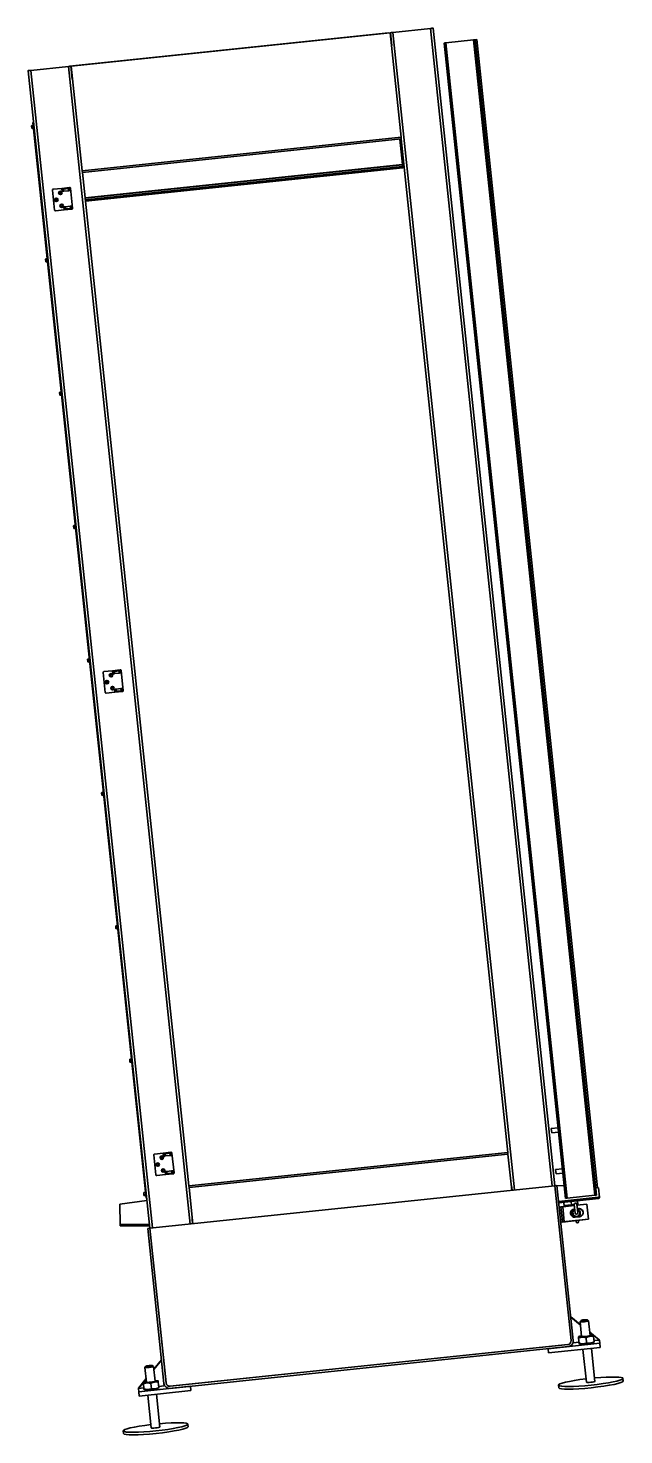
# Model space of a CAD drawing. Header units: millimetres. Extents: x 6115 to 12360, y 7255 to 12668.
# Drawn here: x 10983 to 12360, y 7375 to 10626 of the extents above; entities that cross this region are included whole.
import ezdxf

# ---------------------------------------------------------------- set-up
doc = ezdxf.new("R2010")
doc.units = ezdxf.units.MM
doc.layers.add('外形線', color=7, linetype='Continuous', lineweight=50)

msp = doc.modelspace()

# ---------------------------------------------------------------- linework, layer by layer
at = {"color": 179, "linetype": 'Continuous', "lineweight": 35, "true_color": 0x262659}
for p, q in [((11088.3, 9475.4), (11088.8, 9476)), ((11089, 9469.4), (11088.3, 9475.4)), ((11092.3, 9476.3), (11088.8, 9476)), ((11088.8, 9476), (11089.5, 9469)), ((11089, 9469.4), (11089.5, 9469)), ((11093, 9469.4), (11089.5, 9469)), ((11120.7, 9167.1), (11121.2, 9167.7)), ((11121.4, 9161.1), (11120.7, 9167.1)), ((11121.2, 9167.7), (11121.9, 9160.7)), ((11121.4, 9161.1), (11121.9, 9160.7))]:
    msp.add_line(p, q, dxfattribs=at).dxf.unprotected_set("ltscale", 0)
at = {"layer": '外形線', "linetype": 'Continuous', "lineweight": 35}
for p, q in [((11816, 10614.9), (11079.1, 10537.5)), ((11082.8, 10537.8), (11819.7, 10615.2)), ((11816.1, 10614.8), (11816, 10614.9)), ((11845.1, 10373.6), (11819.7, 10615.2)), ((11820.6, 10614.8), (11819.8, 10614.7)), ((11820.5, 10615.3), (11825.7, 10615.8)), ((11820.5, 10615.3), (11823.6, 10585.5)), ((11913.2, 10625.2), (11825.7, 10616)), ((11913.2, 10625), (11825.7, 10615.8)), ((11825.7, 10615.8), (12106.9, 7940.6)), ((11913.2, 10625), (11919.2, 10625.7)), ((11913.2, 10625.2), (11913.2, 10625)), ((12194.4, 7949.8), (11913.2, 10625)), ((11916.2, 10625.5), (11919.1, 10625.8)), ((11916.2, 10625.4), (11916.2, 10625.5)), ((11919.2, 10625.7), (11919.1, 10625.8)), ((11919.2, 10625.7), (12200.3, 7950.4)), ((12016.2, 10598.9), (12012.2, 10598.5)), ((12020.2, 10599.3), (12016.2, 10598.9)), ((12016.2, 10598.9), (12296.8, 7928.6)), ((12020.2, 10599.3), (12299, 7945.9)), ((11822.8, 10585.4), (11823.6, 10585.5)), ((11944.6, 10591.4), (11946.6, 10591.6)), ((11944.6, 10591.4), (12225.2, 7921.1)), ((11948.6, 10591.8), (11946.6, 10591.6)), ((11946.6, 10591.6), (12227.2, 7921.3)), ((11948.6, 10591.8), (12012.2, 10598.5)), ((11948.6, 10591.8), (12229.2, 7921.5)), ((12292.9, 7928.2), (12012.2, 10598.5)), ((10989.3, 10528), (11076.8, 10537.2)), ((10989.3, 10527.9), (11076.8, 10537.1)), ((11082, 10537.7), (11076.8, 10537.1)), ((11076.8, 10537.1), (11358, 7861.9)), ((11079.1, 10537.5), (11079.1, 10537.4)), ((11082, 10537.7), (11085.1, 10507.8)), ((11082.8, 10537.6), (11082, 10537.5)), ((11082, 10537.2), (11082.8, 10537.3)), ((11082.8, 10537.8), (11108.2, 10296.1)), ((10989.3, 10527.9), (10983.3, 10527.3)), ((10986.3, 10527.7), (10983.3, 10527.4)), ((10983.3, 10527.3), (10983.3, 10527.4)), ((10983.3, 10527.3), (11264.5, 7852)), ((10986.3, 10527.6), (10986.3, 10527.7)), ((10989.3, 10528), (10989.3, 10527.9)), ((11270.5, 7852.7), (10989.3, 10527.9)), ((11085.9, 10507.9), (11085.1, 10507.8)), ((10994.4, 10407.7), (10995.9, 10407.9)), ((10994.4, 10407.7), (11255.7, 7921.4)), ((10991.1, 10400.3), (10991.6, 10400.9)), ((10991.8, 10394.4), (10991.1, 10400.3)), ((10995.1, 10401.2), (10991.6, 10400.9)), ((10991.6, 10400.9), (10992.3, 10393.9)), ((10991.8, 10394.4), (10992.3, 10393.9)), ((10995.8, 10394.3), (10992.3, 10393.9)), ((11108.2, 10296.1), (11845.1, 10373.6)), ((11845.1, 10373.6), (11845.5, 10369.6)), ((11108.6, 10292.1), (11845.5, 10369.6)), ((11848, 10311), (11841.9, 10369.2)), ((12091.7, 8027.5), (11845.5, 10369.6)), ((11848, 10311), (11114.7, 10233.9)), ((11848.1, 10309.9), (11114.8, 10232.8)), ((11848.1, 10309.9), (11848, 10311)), ((11848.5, 10306.2), (11848.1, 10309.9)), ((11108.6, 10292.1), (11108.2, 10296.1)), ((11354.7, 7950), (11108.6, 10292.1)), ((11848.5, 10306.2), (11115.2, 10229.1)), ((11848.8, 10303.2), (11115.5, 10226.1)), ((11848.8, 10303.2), (11848.5, 10306.2)), ((11044.3, 10205.4), (11039.5, 10251.2)), ((11041.3, 10253.4), (11061.2, 10255.5)), ((11061.2, 10255.5), (11079.1, 10257.3)), ((11061.2, 10255.5), (11061.9, 10248.5)), ((11061.9, 10248.5), (11063.9, 10248.7)), ((11063.4, 10253.7), (11065.3, 10253.9)), ((11063.4, 10253.7), (11063.9, 10248.7)), ((11065.9, 10248.9), (11063.9, 10248.7)), ((11076.3, 10255), (11065.3, 10253.9)), ((11065.9, 10248.9), (11065.3, 10253.9)), ((11065.9, 10248.9), (11076.8, 10250.1)), ((11076.3, 10255), (11078.3, 10255.2)), ((11076.3, 10255), (11076.8, 10250.1)), ((11078.8, 10250.3), (11076.8, 10250.1)), ((11078.8, 10250.3), (11078.3, 10255.2)), ((11078.8, 10250.3), (11080.8, 10250.5)), ((11080.8, 10250.5), (11080.1, 10257.2)), ((11081.3, 10255.6), (11086.1, 10209.8)), ((11067.6, 10212.9), (11065.7, 10212.7)), ((11065.7, 10212.7), (11066.4, 10205.7)), ((11067.6, 10212.9), (11069.6, 10213.1)), ((11067.6, 10212.9), (11068.2, 10207.9)), ((11080.6, 10214.3), (11069.6, 10213.1)), ((11070.2, 10208.1), (11069.6, 10213.1)), ((11070.2, 10208.1), (11081.1, 10209.3)), ((11080.6, 10214.3), (11082.6, 10214.5)), ((11080.6, 10214.3), (11081.1, 10209.3)), ((11083.1, 10209.5), (11081.1, 10209.3)), ((11084.5, 10214.7), (11082.6, 10214.5)), ((11083.1, 10209.5), (11082.6, 10214.5)), ((11085.3, 10208), (11084.5, 10214.7)), ((11066.4, 10205.7), (11046.5, 10203.6)), ((11084.3, 10207.6), (11066.4, 10205.7)), ((11070.2, 10208.1), (11068.2, 10207.9)), ((11023.5, 10092), (11024, 10092.6)), ((11024.2, 10086), (11023.5, 10092)), ((11027.5, 10092.9), (11024, 10092.6)), ((11024, 10092.6), (11024.7, 10085.6)), ((11024.2, 10086), (11024.7, 10085.6)), ((11028.2, 10086), (11024.7, 10085.6)), ((11055.9, 9783.7), (11056.4, 9784.3)), ((11056.6, 9777.7), (11055.9, 9783.7)), ((11059.9, 9784.6), (11056.4, 9784.3)), ((11056.4, 9784.3), (11057.1, 9777.3)), ((11056.6, 9777.7), (11057.1, 9777.3)), ((11060.6, 9777.7), (11057.1, 9777.3)), ((11218, 8242.2), (11218.4, 8242.8)), ((11218.6, 8236.2), (11218, 8242.2)), ((11221.9, 8243.1), (11218.4, 8242.8)), ((11218.4, 8242.8), (11219.1, 8235.8)), ((11218.6, 8236.2), (11219.1, 8235.8)), ((11222.6, 8236.2), (11219.1, 8235.8)), ((12208.1, 8084.2), (12192.2, 8082.5)), ((12193.2, 8072.6), (12192.2, 8082.5)), ((12209.1, 8074.2), (12193.2, 8072.6)), ((11278.6, 7975.7), (11273.8, 8021.5)), ((11275.6, 8023.6), (11295.5, 8025.7)), ((11295.5, 8025.7), (11313.4, 8027.6)), ((11295.5, 8025.7), (11296.2, 8018.8)), ((11296.2, 8018.8), (11298.2, 8019)), ((11297.7, 8024), (11299.7, 8024.2)), ((11297.7, 8024), (11298.2, 8019)), ((11300.2, 8019.2), (11298.2, 8019)), ((11310.6, 8025.3), (11299.7, 8024.2)), ((11300.2, 8019.2), (11299.7, 8024.2)), ((11300.2, 8019.2), (11311.2, 8020.3)), ((11310.6, 8025.3), (11312.6, 8025.5)), ((11310.6, 8025.3), (11311.2, 8020.3)), ((11313.1, 8020.6), (11311.2, 8020.3)), ((11313.1, 8020.6), (11312.6, 8025.5)), ((11313.1, 8020.6), (11315.1, 8020.8)), ((11315.1, 8020.8), (11314.4, 8027.5)), ((11315.6, 8025.8), (11320.4, 7980.1)), ((12091.7, 8027.5), (11354.7, 7950)), ((12092.1, 8023.5), (11355.2, 7946)), ((12091.7, 8027.5), (12092.1, 8023.5)), ((12100.9, 7940), (12092.1, 8023.5)), ((11300.7, 7976), (11280.8, 7973.9)), ((11302, 7983.2), (11300, 7983)), ((11300, 7983), (11300.7, 7976)), ((11318.6, 7977.9), (11300.7, 7976)), ((11302, 7983.2), (11304, 7983.4)), ((11302, 7983.2), (11302.5, 7978.2)), ((11304.5, 7978.4), (11302.5, 7978.2)), ((11314.9, 7984.5), (11304, 7983.4)), ((11304.5, 7978.4), (11304, 7983.4)), ((11304.5, 7978.4), (11315.4, 7979.6)), ((11314.9, 7984.5), (11316.9, 7984.8)), ((11314.9, 7984.5), (11315.4, 7979.6)), ((11317.4, 7979.8), (11315.4, 7979.6)), ((11318.9, 7985), (11316.9, 7984.8)), ((11317.4, 7979.8), (11316.9, 7984.8)), ((11319.6, 7978.3), (11318.9, 7985)), ((12218, 7989.7), (12202.1, 7988)), ((12203.2, 7978.1), (12202.1, 7988)), ((12219.1, 7979.8), (12203.2, 7978.1)), ((11250.4, 7933.9), (11250.8, 7934.5)), ((11251, 7927.9), (11250.4, 7933.9)), ((11254.3, 7934.8), (11250.8, 7934.5)), ((11250.8, 7934.5), (11251.5, 7927.5)), ((12200.3, 7950.4), (11264.5, 7852)), ((11355.2, 7946), (11354.7, 7950)), ((11355.2, 7946), (11363.9, 7862.5)), ((12100.5, 7951), (12099.7, 7950.9)), ((12100.6, 7950.1), (12099.8, 7950)), ((12100.9, 7948), (12100.1, 7947.9)), ((12100.5, 7951), (12101.7, 7940)), ((12200.3, 7950.4), (12205.3, 7950.9)), ((12200.3, 7950.4), (12237.9, 7592.9)), ((12238, 7592.5), (12200.3, 7950.4)), ((12205.3, 7950.9), (12242.9, 7593)), ((12222.2, 7949.9), (12205.3, 7950.8)), ((12301.4, 7945.8), (12295, 7946.2)), ((12303.7, 7923.9), (12301.4, 7945.8)), ((11257.7, 7916.3), (11195.5, 7907.5)), ((11195.5, 7907.5), (11195.7, 7860.5)), ((11251, 7927.9), (11251.5, 7927.5)), ((11255, 7927.9), (11251.5, 7927.5)), ((11255.7, 7921.4), (11257.2, 7921.5)), ((12209.2, 7914), (12300.7, 7923.6)), ((12301, 7920.6), (12209.5, 7911)), ((12209.5, 7911), (12301, 7920.6)), ((12214.5, 7901.4), (12210.6, 7901)), ((12218.5, 7901.8), (12214.5, 7901.4)), ((12218.2, 7866.6), (12214.5, 7901.4)), ((12218.2, 7866.6), (12214.5, 7901.4)), ((12245.4, 7904.6), (12218.5, 7901.8)), ((12222.2, 7867), (12218.5, 7901.8)), ((12221, 7912.2), (12222, 7902.2)), ((12221.7, 7904.8), (12238.6, 7906.5)), ((12225.2, 7921.1), (12227.2, 7921.3)), ((12229.2, 7921.5), (12227.2, 7921.3)), ((12229.2, 7921.5), (12292.9, 7928.2)), ((12238.7, 7906.4), (12237.9, 7914)), ((12238.7, 7906.4), (12245.1, 7907.1)), ((12238.7, 7906.4), (12238.9, 7903.9)), ((12245.1, 7907.1), (12247.2, 7887.2)), ((12251.1, 7907.7), (12253.6, 7908)), ((12253.2, 7887.9), (12251.1, 7907.7)), ((12274.2, 7907.6), (12251.3, 7905.2)), ((12252.8, 7915.5), (12253.6, 7908)), ((12253.8, 7905.5), (12253.6, 7908)), ((12277.9, 7872.8), (12274.2, 7907.6)), ((12296.8, 7928.6), (12292.9, 7928.2)), ((12300.7, 7923.6), (12303.7, 7923.9)), ((12303.7, 7923.9), (12300.7, 7923.6)), ((12302.2, 7923.7), (12300.7, 7923.6)), ((12300.7, 7923.6), (12302.2, 7923.7)), ((12300.7, 7923.6), (12301, 7920.6)), ((12301, 7920.6), (12301, 7920.6)), ((12302.2, 7923.8), (12302.2, 7923.8)), ((12303.7, 7923.9), (12303.7, 7923.9)), ((12303.7, 7923.9), (12303.7, 7923.9)), ((12303.7, 7923.9), (12303.7, 7923.9)), ((12303.7, 7923.9), (12303.7, 7923.9)), ((12303.7, 7923.9), (12303.7, 7923.9)), ((11362, 7873.4), (11362.8, 7873.4)), ((11362, 7873.4), (11363.1, 7862.4)), ((11362.1, 7872.5), (11362.9, 7872.6)), ((11363.1, 7870.5), (11362.3, 7870.4)), ((12218.2, 7866.5), (12277.9, 7872.8)), ((12277.9, 7872.8), (12218.2, 7866.6)), ((12277.9, 7872.8), (12222.2, 7866.9)), ((12222.2, 7867), (12277.9, 7872.8)), ((12239.9, 7894.2), (12241.5, 7878.8)), ((12241.2, 7886.6), (12241.2, 7886.6)), ((12246.2, 7896.7), (12245.2, 7896.6)), ((12245.2, 7896.6), (12246.2, 7896.7)), ((12245.2, 7896.6), (12245.2, 7896.6)), ((12247.2, 7887.2), (12247.2, 7887.2)), ((12257.1, 7878.7), (12247.2, 7877.7)), ((12249, 7869.8), (12249.3, 7867.3)), ((12255.2, 7897.6), (12252.2, 7897.3)), ((12252.2, 7897.3), (12255.2, 7897.6)), ((12253.2, 7887.9), (12253.2, 7887.9)), ((12254.7, 7897.5), (12255.2, 7897.6)), ((12255.2, 7897.6), (12254.7, 7897.5)), ((12254.9, 7895.2), (12254.7, 7897.5)), ((12255.3, 7867.9), (12255, 7870.4)), ((12255.2, 7897.6), (12255.2, 7897.6)), ((12255.2, 7897.6), (12255.2, 7897.6)), ((12256.7, 7878.7), (12256.4, 7881)), ((12259.1, 7888.5), (12259.1, 7888.5)), ((12259.1, 7888.4), (12259.1, 7888.4)), ((12277.9, 7872.8), (12277.9, 7872.8)), ((12277.9, 7872.8), (12277.9, 7872.8)), ((12277.9, 7872.8), (12277.9, 7872.8)), ((11195.7, 7860.5), (11263.6, 7860.9)), ((11195.7, 7860.5), (11195.7, 7857.5)), ((11263.9, 7857.9), (11195.7, 7857.5)), ((11259.5, 7851.5), (11264.5, 7852)), ((11297.1, 7493.6), (11259.5, 7851.5)), ((11302.1, 7494.5), (11264.5, 7852)), ((11264.5, 7852), (11302.1, 7494.1)), ((12218.2, 7866.6), (12214.2, 7866.2)), ((12218.2, 7866.6), (12214.2, 7866.1)), ((12218.2, 7866.6), (12222.2, 7867)), ((12222.2, 7866.9), (12218.2, 7866.5)), ((12218.2, 7866.6), (12218.2, 7866.6)), ((12218.2, 7866.5), (12218.2, 7866.6)), ((12218.2, 7866.6), (12218.2, 7866.6)), ((12218.2, 7866.5), (12218.2, 7866.5)), ((12222.2, 7867), (12222.2, 7867)), ((12222.2, 7866.9), (12222.2, 7866.9)), ((12237.2, 7647.6), (12259.2, 7629.9)), ((12237.3, 7646.8), (12259.2, 7629.1)), ((12275.6, 7640.6), (12278.3, 7638.4)), ((12262.1, 7602), (12258.5, 7636.2)), ((12260.8, 7639), (12258.6, 7636.3)), ((12282, 7604.1), (12278.4, 7638.3)), ((12281.1, 7612.3), (12303.1, 7594.6)), ((12281.2, 7611.4), (12289, 7605.2)), ((11310.9, 7486.9), (12230.8, 7583.6)), ((12230.4, 7583.6), (11311.4, 7487)), ((12231.4, 7578.6), (11311.4, 7481.9)), ((12304, 7586.2), (12184.6, 7573.7)), ((12305, 7576.4), (12185.7, 7563.8)), ((12230.8, 7583.6), (12230.8, 7583.6)), ((12243.4, 7588.3), (12242.6, 7588.2)), ((12243.5, 7587.5), (12242.9, 7593)), ((12256.1, 7588.8), (12243.5, 7587.5)), ((12255.7, 7601.7), (12254.8, 7601.1)), ((12256.4, 7586.3), (12255.1, 7598.4)), ((12257.4, 7585.2), (12256.5, 7585.7)), ((12273.7, 7586.9), (12272.4, 7599.3)), ((12288.9, 7605.2), (12289.2, 7605.1)), ((12289.3, 7604.9), (12303.2, 7593.7)), ((12290.9, 7589.6), (12289.5, 7602.3)), ((12303.2, 7593.7), (12290.6, 7592.4)), ((12290.7, 7588.7), (12290.9, 7588.9)), ((12303.2, 7593.7), (12303.1, 7594.6)), ((12304, 7586.2), (12303.2, 7593.7)), ((12305, 7576.4), (12304, 7586.2)), ((11291.4, 7548.2), (11273.6, 7526.4)), ((11273.7, 7525.5), (11291.5, 7547.4)), ((12184.6, 7573.7), (12185.7, 7563.8)), ((12273.2, 7496.2), (12265.2, 7572.2)), ((12293.1, 7498.3), (12285.1, 7574.3)), ((11256.6, 7496.4), (11253, 7530.5)), ((11255.3, 7533.3), (11253.1, 7530.6)), ((11270.1, 7534.9), (11272.9, 7532.7)), ((11276.5, 7498.5), (11272.9, 7532.6)), ((11255.8, 7504.5), (11238, 7482.6)), ((11238, 7482.6), (11238.1, 7481.8)), ((11238.1, 7481.8), (11255.9, 7503.7)), ((11250.7, 7483.1), (11238.1, 7481.8)), ((11238.1, 7481.8), (11238.8, 7474.3)), ((11238.8, 7474.3), (11358.2, 7486.8)), ((11250.2, 7496), (11249.4, 7495.4)), ((11250.9, 7480.6), (11249.7, 7492.7)), ((11252, 7479.6), (11251, 7480)), ((11268.3, 7481.2), (11267, 7493.6)), ((11283.5, 7499.5), (11283.8, 7499.4)), ((11285.4, 7483.9), (11284.1, 7496.6)), ((11297.7, 7488.1), (11285.1, 7486.7)), ((11285.2, 7483), (11285.5, 7483.2)), ((11297.7, 7488.1), (11297.1, 7493.6)), ((11297.6, 7488.9), (11298.5, 7489)), ((11310.9, 7486.9), (11310.9, 7486.9)), ((11359.2, 7476.9), (11358.2, 7486.8)), ((12208.6, 7489.4), (12209.2, 7483.5)), ((12357.8, 7505.1), (12358.4, 7499.2)), ((11238.8, 7474.3), (11239.9, 7464.4)), ((11239.9, 7464.4), (11359.2, 7476.9)), ((11267.8, 7390.5), (11259.8, 7466.5)), ((11287.6, 7392.6), (11279.7, 7468.6)), ((11203.1, 7383.7), (11203.7, 7377.8)), ((11352.3, 7399.4), (11352.9, 7393.5))]:
    msp.add_line(p, q, dxfattribs=at).dxf.unprotected_set("ltscale", 0)
at = {"layer": '外形線', "color": 179, "linetype": 'Continuous', "lineweight": 35, "true_color": 0x262659}
for p, q in [((11124.7, 9168), (11121.2, 9167.7)), ((11125.4, 9161.1), (11121.9, 9160.7)), ((11161.5, 9090.6), (11156.7, 9136.3)), ((11158.4, 9138.5), (11178.3, 9140.6)), ((11178.3, 9140.6), (11196.2, 9142.5)), ((11180.5, 9138.8), (11182.5, 9139)), ((11180.5, 9138.8), (11181.1, 9133.8)), ((11193.5, 9140.2), (11182.5, 9139)), ((11193.5, 9140.2), (11195.4, 9140.4)), ((11196, 9135.4), (11195.4, 9140.4)), ((11198.4, 9140.7), (11203.2, 9095)), ((11179.1, 9133.6), (11181.1, 9133.8)), ((11183, 9134.1), (11181.1, 9133.8)), ((11183, 9134.1), (11194, 9135.2)), ((11196, 9135.4), (11194, 9135.2)), ((11196, 9135.4), (11198, 9135.6)), ((11183.6, 9090.9), (11163.7, 9088.8)), ((11184.8, 9098), (11182.8, 9097.8)), ((11201.5, 9092.8), (11183.6, 9090.9)), ((11184.8, 9098), (11186.8, 9098.3)), ((11184.8, 9098), (11185.3, 9093.1)), ((11187.3, 9093.3), (11185.3, 9093.1)), ((11197.7, 9099.4), (11186.8, 9098.3)), ((11187.3, 9093.3), (11198.3, 9094.4)), ((11197.7, 9099.4), (11199.7, 9099.6)), ((11200.3, 9094.6), (11198.3, 9094.4)), ((11201.7, 9099.8), (11199.7, 9099.6)), ((11200.3, 9094.6), (11199.7, 9099.6)), ((11153.2, 8858.8), (11153.6, 8859.4)), ((11153.8, 8852.8), (11153.2, 8858.8)), ((11157.1, 8859.7), (11153.6, 8859.4)), ((11153.6, 8859.4), (11154.3, 8852.4)), ((11153.8, 8852.8), (11154.3, 8852.4)), ((11157.8, 8852.8), (11154.3, 8852.4)), ((11185.6, 8550.5), (11186, 8551.1)), ((11189.5, 8551.4), (11186, 8551.1)), ((11186, 8551.1), (11186.7, 8544.1)), ((11186.2, 8544.5), (11185.6, 8550.5)), ((11186.2, 8544.5), (11186.7, 8544.1)), ((11190.2, 8544.5), (11186.7, 8544.1))]:
    msp.add_line(p, q, dxfattribs=at).dxf.unprotected_set("ltscale", 0)
at = {"layer": '外形線', "color": 179, "linetype": 'Continuous', "lineweight": 35, "true_color": 0x1a1a3e}
for p, q in [((11178.3, 9140.6), (11179.1, 9133.6)), ((11183, 9134.1), (11182.5, 9139)), ((11193.5, 9140.2), (11194, 9135.2)), ((11198, 9135.6), (11197.3, 9142.3)), ((11182.8, 9097.8), (11183.6, 9090.9)), ((11187.3, 9093.3), (11186.8, 9098.3)), ((11197.7, 9099.4), (11198.3, 9094.4)), ((11202.4, 9093.1), (11201.7, 9099.8))]:
    msp.add_line(p, q, dxfattribs=at).dxf.unprotected_set("ltscale", 0)
at = {"layer": '外形線', "linetype": 'Continuous', "lineweight": 35}
for points in [[(11919.1, 10625.8), (11919.1, 10625.8), (11919.1, 10625.8), (11919, 10625.8), (11918.9, 10625.8), (11918.8, 10625.8), (11918.7, 10625.7), (11918.5, 10625.7), (11918.3, 10625.7), (11918.1, 10625.7), (11917.9, 10625.7), (11917.7, 10625.6), (11917.4, 10625.6), (11917.1, 10625.6), (11916.8, 10625.6), (11916.5, 10625.5), (11916.2, 10625.5), (11915.8, 10625.4), (11915.5, 10625.4), (11915.1, 10625.4), (11914.7, 10625.3), (11914.3, 10625.3), (11914, 10625.2), (11913.6, 10625.2), (11913.2, 10625.2)], [(11915.6, 10625.3), (11915.6, 10625.3), (11915.7, 10625.3), (11915.7, 10625.3), (11915.8, 10625.3), (11915.8, 10625.4), (11915.8, 10625.4), (11915.9, 10625.4), (11915.9, 10625.4), (11915.9, 10625.4), (11916, 10625.4), (11916, 10625.4), (11916, 10625.4), (11916, 10625.4), (11916.1, 10625.4), (11916.1, 10625.4), (11916.1, 10625.4), (11916.1, 10625.5), (11916.1, 10625.5), (11916.1, 10625.5), (11916.1, 10625.5), (11916.2, 10625.5), (11916.2, 10625.5), (11916.2, 10625.5), (11916.2, 10625.5)], [(10983.3, 10527.4), (10983.3, 10527.4), (10983.4, 10527.4), (10983.4, 10527.4), (10983.5, 10527.4), (10983.6, 10527.5), (10983.8, 10527.5), (10983.9, 10527.5), (10984.1, 10527.5), (10984.3, 10527.5), (10984.5, 10527.6), (10984.8, 10527.6), (10985, 10527.6), (10985.3, 10527.6), (10985.6, 10527.7), (10985.9, 10527.7), (10986.3, 10527.8), (10986.6, 10527.8), (10987, 10527.8), (10987.3, 10527.9), (10987.7, 10527.9), (10988.1, 10527.9), (10988.5, 10528), (10988.9, 10528), (10989.3, 10528)], [(10986.9, 10527.7), (10986.8, 10527.7), (10986.8, 10527.7), (10986.7, 10527.7), (10986.7, 10527.7), (10986.7, 10527.7), (10986.6, 10527.7), (10986.6, 10527.7), (10986.6, 10527.7), (10986.5, 10527.7), (10986.5, 10527.7), (10986.5, 10527.7), (10986.4, 10527.7), (10986.4, 10527.7), (10986.4, 10527.7), (10986.4, 10527.7), (10986.4, 10527.7), (10986.3, 10527.7), (10986.3, 10527.7), (10986.3, 10527.7), (10986.3, 10527.7), (10986.3, 10527.7), (10986.3, 10527.7), (10986.3, 10527.7), (10986.3, 10527.7)], [(11061.2, 10255.5), (11061.3, 10255.4), (11061.4, 10255.3), (11061.5, 10255.2), (11061.7, 10255.1), (11061.8, 10255), (11061.9, 10254.9), (11062, 10254.8), (11062.1, 10254.7), (11062.3, 10254.6), (11062.4, 10254.5), (11062.5, 10254.4), (11062.6, 10254.3), (11062.7, 10254.2), (11062.8, 10254.1), (11062.9, 10254.1), (11063, 10254), (11063.1, 10253.9), (11063.1, 10253.9), (11063.2, 10253.8), (11063.3, 10253.8), (11063.3, 10253.7), (11063.3, 10253.7), (11063.3, 10253.7), (11063.4, 10253.7)], [(11078.3, 10255.2), (11078.3, 10255.3), (11078.3, 10255.3), (11078.3, 10255.3), (11078.3, 10255.3), (11078.4, 10255.4), (11078.4, 10255.4), (11078.5, 10255.5), (11078.5, 10255.6), (11078.6, 10255.7), (11078.7, 10255.8), (11078.8, 10255.8), (11078.8, 10255.9), (11078.9, 10256), (11079, 10256.1), (11079.1, 10256.2), (11079.2, 10256.3), (11079.3, 10256.5), (11079.3, 10256.6), (11079.4, 10256.7), (11079.5, 10256.8), (11079.6, 10256.9), (11079.7, 10257), (11079.8, 10257.1), (11079.9, 10257.2)], [(11079.1, 10257.3), (11079.1, 10257.3), (11079.1, 10257.3), (11079.2, 10257.3), (11079.2, 10257.3), (11079.2, 10257.3), (11079.3, 10257.3), (11079.3, 10257.3), (11079.3, 10257.3), (11079.4, 10257.3), (11079.4, 10257.3), (11079.4, 10257.3), (11079.5, 10257.3), (11079.5, 10257.3), (11079.5, 10257.3), (11079.6, 10257.3), (11079.6, 10257.3), (11079.7, 10257.3), (11079.7, 10257.3), (11079.7, 10257.3), (11079.8, 10257.3), (11079.8, 10257.3), (11079.8, 10257.3), (11079.9, 10257.3), (11079.9, 10257.2)], [(11079.9, 10257.2), (11079.9, 10257.2), (11079.9, 10257.2), (11079.9, 10257.2), (11079.9, 10257.2), (11079.9, 10257.2), (11079.9, 10257.2), (11080, 10257.2), (11080, 10257.2), (11080, 10257.2), (11080, 10257.2), (11080, 10257.2), (11080, 10257.2), (11080, 10257.2), (11080, 10257.2), (11080, 10257.2), (11080, 10257.2), (11080, 10257.2), (11080, 10257.2), (11080, 10257.2), (11080.1, 10257.2), (11080.1, 10257.2), (11080.1, 10257.2), (11080.1, 10257.2), (11080.1, 10257.2)], [(11083.1, 10209.5), (11083.1, 10209.5), (11083.1, 10209.5), (11083.1, 10209.5), (11083.2, 10209.4), (11083.2, 10209.4), (11083.3, 10209.3), (11083.3, 10209.3), (11083.4, 10209.2), (11083.5, 10209.2), (11083.6, 10209.1), (11083.7, 10209), (11083.8, 10208.9), (11083.9, 10208.9), (11084, 10208.8), (11084.1, 10208.7), (11084.2, 10208.6), (11084.3, 10208.5), (11084.4, 10208.4), (11084.5, 10208.3), (11084.6, 10208.2), (11084.7, 10208.2), (11084.9, 10208.1), (11085, 10208), (11085.1, 10207.9)], [(11066.4, 10205.7), (11066.5, 10205.9), (11066.6, 10206), (11066.7, 10206.1), (11066.8, 10206.2), (11066.9, 10206.4), (11067, 10206.5), (11067.1, 10206.6), (11067.2, 10206.7), (11067.3, 10206.8), (11067.4, 10206.9), (11067.5, 10207.1), (11067.5, 10207.2), (11067.6, 10207.3), (11067.7, 10207.4), (11067.8, 10207.5), (11067.9, 10207.5), (11067.9, 10207.6), (11068, 10207.7), (11068, 10207.8), (11068.1, 10207.8), (11068.1, 10207.9), (11068.1, 10207.9), (11068.2, 10207.9), (11068.2, 10207.9)], [(11085.1, 10207.9), (11085.1, 10207.9), (11085, 10207.8), (11085, 10207.8), (11085, 10207.8), (11084.9, 10207.8), (11084.9, 10207.8), (11084.9, 10207.8), (11084.8, 10207.7), (11084.8, 10207.7), (11084.8, 10207.7), (11084.7, 10207.7), (11084.7, 10207.7), (11084.7, 10207.7), (11084.6, 10207.7), (11084.6, 10207.7), (11084.6, 10207.7), (11084.5, 10207.7), (11084.5, 10207.6), (11084.5, 10207.6), (11084.4, 10207.6), (11084.4, 10207.6), (11084.4, 10207.6), (11084.3, 10207.6), (11084.3, 10207.6)], [(11085.3, 10208), (11085.2, 10208), (11085.2, 10208), (11085.2, 10208), (11085.2, 10208), (11085.2, 10208), (11085.2, 10208), (11085.2, 10208), (11085.2, 10207.9), (11085.2, 10207.9), (11085.2, 10207.9), (11085.2, 10207.9), (11085.2, 10207.9), (11085.2, 10207.9), (11085.2, 10207.9), (11085.1, 10207.9), (11085.1, 10207.9), (11085.1, 10207.9), (11085.1, 10207.9), (11085.1, 10207.9), (11085.1, 10207.9), (11085.1, 10207.9), (11085.1, 10207.9), (11085.1, 10207.9), (11085.1, 10207.9)], [(11295.5, 8025.7), (11295.6, 8025.6), (11295.8, 8025.5), (11295.9, 8025.4), (11296, 8025.3), (11296.1, 8025.2), (11296.2, 8025.1), (11296.4, 8025), (11296.5, 8024.9), (11296.6, 8024.9), (11296.7, 8024.8), (11296.8, 8024.7), (11296.9, 8024.6), (11297, 8024.5), (11297.1, 8024.4), (11297.2, 8024.3), (11297.3, 8024.3), (11297.4, 8024.2), (11297.5, 8024.1), (11297.5, 8024.1), (11297.6, 8024), (11297.6, 8024), (11297.7, 8024), (11297.7, 8024), (11297.7, 8024)], [(11312.6, 8025.5), (11312.6, 8025.5), (11312.6, 8025.6), (11312.7, 8025.6), (11312.7, 8025.6), (11312.7, 8025.7), (11312.8, 8025.7), (11312.8, 8025.8), (11312.9, 8025.9), (11313, 8025.9), (11313, 8026), (11313.1, 8026.1), (11313.2, 8026.2), (11313.3, 8026.3), (11313.3, 8026.4), (11313.4, 8026.5), (11313.5, 8026.6), (11313.6, 8026.7), (11313.7, 8026.8), (11313.8, 8027), (11313.9, 8027.1), (11314, 8027.2), (11314.1, 8027.3), (11314.2, 8027.4), (11314.2, 8027.5)], [(11313.4, 8027.6), (11313.4, 8027.6), (11313.5, 8027.6), (11313.5, 8027.6), (11313.5, 8027.6), (11313.6, 8027.6), (11313.6, 8027.6), (11313.7, 8027.6), (11313.7, 8027.6), (11313.7, 8027.6), (11313.8, 8027.6), (11313.8, 8027.6), (11313.8, 8027.6), (11313.9, 8027.6), (11313.9, 8027.6), (11313.9, 8027.6), (11314, 8027.6), (11314, 8027.6), (11314, 8027.6), (11314.1, 8027.6), (11314.1, 8027.6), (11314.1, 8027.6), (11314.2, 8027.6), (11314.2, 8027.5), (11314.2, 8027.5)], [(11314.2, 8027.5), (11314.3, 8027.5), (11314.3, 8027.5), (11314.3, 8027.5), (11314.3, 8027.5), (11314.3, 8027.5), (11314.3, 8027.5), (11314.3, 8027.5), (11314.3, 8027.5), (11314.3, 8027.5), (11314.3, 8027.5), (11314.3, 8027.5), (11314.3, 8027.5), (11314.4, 8027.5), (11314.4, 8027.5), (11314.4, 8027.5), (11314.4, 8027.5), (11314.4, 8027.5), (11314.4, 8027.5), (11314.4, 8027.5), (11314.4, 8027.5), (11314.4, 8027.5), (11314.4, 8027.5), (11314.4, 8027.5), (11314.4, 8027.5)], [(11300.7, 7976), (11300.8, 7976.1), (11300.9, 7976.3), (11301, 7976.4), (11301.1, 7976.5), (11301.2, 7976.6), (11301.3, 7976.8), (11301.4, 7976.9), (11301.5, 7977), (11301.6, 7977.1), (11301.7, 7977.2), (11301.8, 7977.3), (11301.9, 7977.4), (11302, 7977.5), (11302.1, 7977.6), (11302.1, 7977.7), (11302.2, 7977.8), (11302.3, 7977.9), (11302.3, 7978), (11302.4, 7978.1), (11302.4, 7978.1), (11302.5, 7978.2), (11302.5, 7978.2), (11302.5, 7978.2), (11302.5, 7978.2)], [(11317.4, 7979.8), (11317.4, 7979.8), (11317.5, 7979.8), (11317.5, 7979.7), (11317.5, 7979.7), (11317.6, 7979.7), (11317.6, 7979.6), (11317.7, 7979.6), (11317.8, 7979.5), (11317.9, 7979.4), (11317.9, 7979.4), (11318, 7979.3), (11318.1, 7979.2), (11318.2, 7979.1), (11318.3, 7979.1), (11318.4, 7979), (11318.5, 7978.9), (11318.6, 7978.8), (11318.8, 7978.7), (11318.9, 7978.6), (11319, 7978.5), (11319.1, 7978.4), (11319.2, 7978.3), (11319.3, 7978.3), (11319.4, 7978.2)], [(11319.4, 7978.2), (11319.4, 7978.1), (11319.4, 7978.1), (11319.3, 7978.1), (11319.3, 7978.1), (11319.3, 7978.1), (11319.2, 7978.1), (11319.2, 7978), (11319.2, 7978), (11319.1, 7978), (11319.1, 7978), (11319.1, 7978), (11319, 7978), (11319, 7978), (11319, 7978), (11318.9, 7978), (11318.9, 7977.9), (11318.9, 7977.9), (11318.8, 7977.9), (11318.8, 7977.9), (11318.8, 7977.9), (11318.7, 7977.9), (11318.7, 7977.9), (11318.7, 7977.9), (11318.6, 7977.9)], [(11319.6, 7978.3), (11319.6, 7978.3), (11319.6, 7978.3), (11319.6, 7978.3), (11319.6, 7978.2), (11319.6, 7978.2), (11319.6, 7978.2), (11319.6, 7978.2), (11319.6, 7978.2), (11319.5, 7978.2), (11319.5, 7978.2), (11319.5, 7978.2), (11319.5, 7978.2), (11319.5, 7978.2), (11319.5, 7978.2), (11319.5, 7978.2), (11319.5, 7978.2), (11319.5, 7978.2), (11319.5, 7978.2), (11319.5, 7978.2), (11319.5, 7978.2), (11319.5, 7978.2), (11319.5, 7978.2), (11319.4, 7978.2), (11319.4, 7978.2)], [(12255.1, 7598.4), (12255.1, 7598.6), (12255.1, 7598.8), (12255, 7599.1), (12255, 7599.3), (12255, 7599.4), (12255, 7599.6), (12255, 7599.8), (12255, 7599.9), (12254.9, 7600.1), (12254.9, 7600.2), (12254.9, 7600.3), (12254.9, 7600.4), (12254.9, 7600.6), (12254.9, 7600.6), (12254.9, 7600.7), (12254.9, 7600.8), (12254.9, 7600.9), (12254.9, 7600.9), (12254.8, 7601), (12254.8, 7601), (12254.8, 7601), (12254.8, 7601.1), (12254.8, 7601.1), (12254.8, 7601.1)], [(12272.4, 7599.3), (12271.6, 7599.5), (12270.8, 7599.7), (12270, 7599.9), (12269.3, 7600), (12268.5, 7600.1), (12267.8, 7600.2), (12267.1, 7600.3), (12266.4, 7600.3), (12265.7, 7600.4), (12265, 7600.4), (12264.3, 7600.4), (12263.7, 7600.4), (12263, 7600.3), (12262.3, 7600.2), (12261.7, 7600.2), (12261, 7600.1), (12260.3, 7599.9), (12259.6, 7599.8), (12258.9, 7599.6), (12258.2, 7599.4), (12257.4, 7599.2), (12256.7, 7598.9), (12255.9, 7598.7), (12255.1, 7598.4)], [(12256.4, 7586.3), (12257.2, 7586.1), (12258.1, 7585.9), (12258.9, 7585.7), (12259.6, 7585.5), (12260.4, 7585.4), (12261.1, 7585.3), (12261.8, 7585.2), (12262.5, 7585.1), (12263.2, 7585.1), (12263.9, 7585.1), (12264.6, 7585.1), (12265.3, 7585.1), (12265.9, 7585.1), (12266.6, 7585.2), (12267.3, 7585.2), (12268, 7585.3), (12268.6, 7585.5), (12269.3, 7585.6), (12270, 7585.7), (12270.7, 7585.9), (12271.5, 7586.1), (12272.2, 7586.4), (12273, 7586.6), (12273.7, 7586.9)], [(12256.5, 7585.7), (12256.5, 7585.7), (12256.5, 7585.7), (12256.5, 7585.7), (12256.5, 7585.7), (12256.5, 7585.7), (12256.5, 7585.7), (12256.4, 7585.7), (12256.4, 7585.7), (12256.4, 7585.7), (12256.4, 7585.8), (12256.4, 7585.8), (12256.4, 7585.8), (12256.4, 7585.8), (12256.4, 7585.9), (12256.4, 7585.9), (12256.4, 7585.9), (12256.4, 7586), (12256.4, 7586), (12256.4, 7586), (12256.4, 7586.1), (12256.4, 7586.1), (12256.4, 7586.2), (12256.4, 7586.2), (12256.4, 7586.3)], [(12289.5, 7602.3), (12288.7, 7602.4), (12287.9, 7602.5), (12287.1, 7602.6), (12286.4, 7602.7), (12285.7, 7602.7), (12284.9, 7602.7), (12284.2, 7602.7), (12283.5, 7602.7), (12282.9, 7602.6), (12282.2, 7602.5), (12281.5, 7602.5), (12280.9, 7602.4), (12280.2, 7602.2), (12279.6, 7602.1), (12278.9, 7601.9), (12278.2, 7601.7), (12277.5, 7601.5), (12276.9, 7601.3), (12276.2, 7601), (12275.5, 7600.7), (12274.7, 7600.4), (12274, 7600.1), (12273.2, 7599.7), (12272.4, 7599.3)], [(12273.7, 7586.9), (12274.6, 7586.8), (12275.4, 7586.7), (12276.2, 7586.6), (12277, 7586.5), (12277.7, 7586.5), (12278.4, 7586.4), (12279.1, 7586.4), (12279.8, 7586.5), (12280.5, 7586.5), (12281.2, 7586.5), (12281.9, 7586.6), (12282.5, 7586.7), (12283.2, 7586.8), (12283.8, 7587), (12284.5, 7587.1), (12285.2, 7587.3), (12285.8, 7587.5), (12286.5, 7587.7), (12287.2, 7588), (12287.9, 7588.2), (12288.6, 7588.5), (12289.3, 7588.9), (12290.1, 7589.2), (12290.9, 7589.6)], [(12289.2, 7605.1), (12289.2, 7605.1), (12289.2, 7605.1), (12289.2, 7605.1), (12289.2, 7605.1), (12289.2, 7605.1), (12289.2, 7605.1), (12289.2, 7605.1), (12289.2, 7605), (12289.2, 7605), (12289.2, 7605), (12289.2, 7605), (12289.2, 7605), (12289.2, 7605), (12289.3, 7605), (12289.3, 7605), (12289.3, 7605), (12289.3, 7605), (12289.3, 7605), (12289.3, 7605), (12289.3, 7605), (12289.3, 7604.9), (12289.3, 7604.9), (12289.3, 7604.9), (12289.3, 7604.9)], [(12289.3, 7604.9), (12289.3, 7604.9), (12289.3, 7604.8), (12289.3, 7604.7), (12289.3, 7604.7), (12289.3, 7604.6), (12289.3, 7604.5), (12289.3, 7604.5), (12289.3, 7604.4), (12289.3, 7604.3), (12289.3, 7604.2), (12289.3, 7604.1), (12289.4, 7604), (12289.4, 7603.9), (12289.4, 7603.8), (12289.4, 7603.6), (12289.4, 7603.5), (12289.4, 7603.4), (12289.4, 7603.2), (12289.5, 7603.1), (12289.5, 7603), (12289.5, 7602.8), (12289.5, 7602.6), (12289.5, 7602.5), (12289.5, 7602.3)], [(12290.9, 7589.6), (12290.9, 7589.5), (12290.9, 7589.5), (12290.9, 7589.4), (12290.9, 7589.4), (12290.9, 7589.3), (12290.9, 7589.3), (12290.9, 7589.3), (12290.9, 7589.2), (12290.9, 7589.2), (12290.9, 7589.2), (12290.9, 7589.1), (12290.9, 7589.1), (12290.9, 7589.1), (12290.9, 7589), (12290.9, 7589), (12290.9, 7589), (12290.9, 7589), (12290.9, 7589), (12290.9, 7588.9), (12290.9, 7588.9), (12290.9, 7588.9), (12290.9, 7588.9), (12290.9, 7588.9), (12290.9, 7588.9)], [(11249.7, 7492.7), (11249.6, 7492.9), (11249.6, 7493.2), (11249.6, 7493.4), (11249.6, 7493.6), (11249.5, 7493.8), (11249.5, 7493.9), (11249.5, 7494.1), (11249.5, 7494.3), (11249.5, 7494.4), (11249.5, 7494.5), (11249.5, 7494.7), (11249.4, 7494.8), (11249.4, 7494.9), (11249.4, 7495), (11249.4, 7495.1), (11249.4, 7495.1), (11249.4, 7495.2), (11249.4, 7495.2), (11249.4, 7495.3), (11249.4, 7495.3), (11249.4, 7495.4), (11249.4, 7495.4), (11249.4, 7495.4), (11249.4, 7495.4)], [(11267, 7493.6), (11266.1, 7493.8), (11265.3, 7494), (11264.6, 7494.2), (11263.8, 7494.3), (11263.1, 7494.4), (11262.3, 7494.5), (11261.6, 7494.6), (11260.9, 7494.7), (11260.2, 7494.7), (11259.6, 7494.7), (11258.9, 7494.7), (11258.2, 7494.7), (11257.5, 7494.6), (11256.9, 7494.6), (11256.2, 7494.5), (11255.5, 7494.4), (11254.8, 7494.2), (11254.1, 7494.1), (11253.4, 7493.9), (11252.7, 7493.7), (11252, 7493.5), (11251.2, 7493.3), (11250.5, 7493), (11249.7, 7492.7)], [(11250.9, 7480.6), (11251.8, 7480.4), (11252.6, 7480.2), (11253.4, 7480), (11254.2, 7479.9), (11254.9, 7479.7), (11255.7, 7479.6), (11256.4, 7479.5), (11257.1, 7479.5), (11257.8, 7479.4), (11258.5, 7479.4), (11259.1, 7479.4), (11259.8, 7479.4), (11260.5, 7479.4), (11261.1, 7479.5), (11261.8, 7479.6), (11262.5, 7479.7), (11263.2, 7479.8), (11263.9, 7479.9), (11264.6, 7480.1), (11265.3, 7480.2), (11266, 7480.5), (11266.7, 7480.7), (11267.5, 7480.9), (11268.3, 7481.2)], [(11251, 7480), (11251, 7480), (11251, 7480), (11251, 7480), (11251, 7480), (11251, 7480), (11251, 7480), (11251, 7480), (11251, 7480), (11251, 7480.1), (11251, 7480.1), (11251, 7480.1), (11251, 7480.1), (11251, 7480.2), (11251, 7480.2), (11251, 7480.2), (11251, 7480.3), (11251, 7480.3), (11251, 7480.3), (11251, 7480.4), (11250.9, 7480.4), (11250.9, 7480.5), (11250.9, 7480.5), (11250.9, 7480.6), (11250.9, 7480.6)], [(11284.1, 7496.6), (11283.2, 7496.8), (11282.4, 7496.8), (11281.7, 7496.9), (11280.9, 7497), (11280.2, 7497), (11279.5, 7497), (11278.8, 7497), (11278.1, 7497), (11277.4, 7496.9), (11276.7, 7496.9), (11276.1, 7496.8), (11275.4, 7496.7), (11274.8, 7496.6), (11274.1, 7496.4), (11273.4, 7496.2), (11272.8, 7496), (11272.1, 7495.8), (11271.4, 7495.6), (11270.7, 7495.3), (11270, 7495.1), (11269.3, 7494.7), (11268.5, 7494.4), (11267.8, 7494), (11267, 7493.6)], [(11268.3, 7481.2), (11269.1, 7481.1), (11269.9, 7481), (11270.7, 7480.9), (11271.5, 7480.8), (11272.2, 7480.8), (11273, 7480.8), (11273.7, 7480.8), (11274.4, 7480.8), (11275, 7480.8), (11275.7, 7480.9), (11276.4, 7480.9), (11277.1, 7481), (11277.7, 7481.2), (11278.4, 7481.3), (11279, 7481.4), (11279.7, 7481.6), (11280.4, 7481.8), (11281, 7482), (11281.7, 7482.3), (11282.4, 7482.6), (11283.2, 7482.8), (11283.9, 7483.2), (11284.6, 7483.5), (11285.4, 7483.9)], [(11283.8, 7499.4), (11283.8, 7499.4), (11283.8, 7499.4), (11283.8, 7499.4), (11283.8, 7499.4), (11283.8, 7499.4), (11283.8, 7499.4), (11283.8, 7499.4), (11283.8, 7499.4), (11283.8, 7499.4), (11283.8, 7499.4), (11283.8, 7499.4), (11283.8, 7499.3), (11283.8, 7499.3), (11283.8, 7499.3), (11283.8, 7499.3), (11283.8, 7499.3), (11283.8, 7499.3), (11283.8, 7499.3), (11283.8, 7499.3), (11283.8, 7499.3), (11283.8, 7499.3), (11283.8, 7499.3), (11283.8, 7499.2), (11283.8, 7499.2)], [(11283.8, 7499.2), (11283.8, 7499.2), (11283.8, 7499.1), (11283.8, 7499.1), (11283.8, 7499), (11283.8, 7498.9), (11283.8, 7498.9), (11283.8, 7498.8), (11283.9, 7498.7), (11283.9, 7498.6), (11283.9, 7498.5), (11283.9, 7498.4), (11283.9, 7498.3), (11283.9, 7498.2), (11283.9, 7498.1), (11283.9, 7498), (11283.9, 7497.8), (11284, 7497.7), (11284, 7497.6), (11284, 7497.4), (11284, 7497.3), (11284, 7497.1), (11284, 7497), (11284.1, 7496.8), (11284.1, 7496.6)], [(11285.4, 7483.9), (11285.4, 7483.9), (11285.4, 7483.8), (11285.4, 7483.8), (11285.4, 7483.7), (11285.4, 7483.7), (11285.4, 7483.6), (11285.4, 7483.6), (11285.5, 7483.5), (11285.5, 7483.5), (11285.5, 7483.5), (11285.5, 7483.4), (11285.5, 7483.4), (11285.5, 7483.4), (11285.5, 7483.4), (11285.5, 7483.3), (11285.5, 7483.3), (11285.5, 7483.3), (11285.5, 7483.3), (11285.5, 7483.3), (11285.5, 7483.3), (11285.5, 7483.2), (11285.5, 7483.2), (11285.5, 7483.2), (11285.5, 7483.2)]]:
    msp.add_lwpolyline(points, dxfattribs=at).dxf.unprotected_set("ltscale", 0)
at = {"layer": '外形線', "color": 179, "linetype": 'Continuous', "lineweight": 35, "true_color": 0x262659}
for points in [[(11178.3, 9140.6), (11178.5, 9140.5), (11178.6, 9140.4), (11178.7, 9140.3), (11178.8, 9140.2), (11179, 9140.1), (11179.1, 9140), (11179.2, 9139.9), (11179.3, 9139.8), (11179.4, 9139.7), (11179.5, 9139.6), (11179.7, 9139.5), (11179.8, 9139.4), (11179.9, 9139.4), (11180, 9139.3), (11180.1, 9139.2), (11180.1, 9139.1), (11180.2, 9139.1), (11180.3, 9139), (11180.4, 9138.9), (11180.4, 9138.9), (11180.5, 9138.9), (11180.5, 9138.8), (11180.5, 9138.8), (11180.5, 9138.8)], [(11195.4, 9140.4), (11195.5, 9140.4), (11195.5, 9140.4), (11195.5, 9140.4), (11195.5, 9140.5), (11195.6, 9140.5), (11195.6, 9140.6), (11195.7, 9140.7), (11195.7, 9140.7), (11195.8, 9140.8), (11195.9, 9140.9), (11195.9, 9141), (11196, 9141.1), (11196.1, 9141.2), (11196.2, 9141.3), (11196.3, 9141.4), (11196.3, 9141.5), (11196.4, 9141.6), (11196.5, 9141.7), (11196.6, 9141.8), (11196.7, 9141.9), (11196.8, 9142), (11196.9, 9142.2), (11197, 9142.3), (11197.1, 9142.4)], [(11196.2, 9142.5), (11196.3, 9142.5), (11196.3, 9142.5), (11196.3, 9142.5), (11196.4, 9142.5), (11196.4, 9142.5), (11196.4, 9142.5), (11196.5, 9142.5), (11196.5, 9142.5), (11196.5, 9142.5), (11196.6, 9142.5), (11196.6, 9142.5), (11196.7, 9142.5), (11196.7, 9142.5), (11196.7, 9142.5), (11196.8, 9142.5), (11196.8, 9142.5), (11196.8, 9142.5), (11196.9, 9142.4), (11196.9, 9142.4), (11196.9, 9142.4), (11197, 9142.4), (11197, 9142.4), (11197, 9142.4), (11197.1, 9142.4)], [(11197.1, 9142.4), (11197.1, 9142.4), (11197.1, 9142.4), (11197.1, 9142.4), (11197.1, 9142.4), (11197.1, 9142.4), (11197.1, 9142.4), (11197.1, 9142.4), (11197.1, 9142.4), (11197.1, 9142.4), (11197.2, 9142.4), (11197.2, 9142.4), (11197.2, 9142.4), (11197.2, 9142.4), (11197.2, 9142.4), (11197.2, 9142.3), (11197.2, 9142.3), (11197.2, 9142.3), (11197.2, 9142.3), (11197.2, 9142.3), (11197.2, 9142.3), (11197.2, 9142.3), (11197.2, 9142.3), (11197.3, 9142.3), (11197.3, 9142.3)], [(11183.6, 9090.9), (11183.7, 9091), (11183.8, 9091.1), (11183.9, 9091.2), (11184, 9091.4), (11184.1, 9091.5), (11184.2, 9091.6), (11184.3, 9091.7), (11184.4, 9091.9), (11184.4, 9092), (11184.5, 9092.1), (11184.6, 9092.2), (11184.7, 9092.3), (11184.8, 9092.4), (11184.9, 9092.5), (11185, 9092.6), (11185, 9092.7), (11185.1, 9092.8), (11185.2, 9092.8), (11185.2, 9092.9), (11185.3, 9093), (11185.3, 9093), (11185.3, 9093), (11185.3, 9093.1), (11185.3, 9093.1)], [(11200.3, 9094.6), (11200.3, 9094.6), (11200.3, 9094.6), (11200.3, 9094.6), (11200.3, 9094.6), (11200.4, 9094.5), (11200.5, 9094.5), (11200.5, 9094.4), (11200.6, 9094.4), (11200.7, 9094.3), (11200.8, 9094.2), (11200.9, 9094.2), (11200.9, 9094.1), (11201, 9094), (11201.1, 9093.9), (11201.3, 9093.8), (11201.4, 9093.7), (11201.5, 9093.7), (11201.6, 9093.6), (11201.7, 9093.5), (11201.8, 9093.4), (11201.9, 9093.3), (11202, 9093.2), (11202.1, 9093.1), (11202.3, 9093)], [(11202.3, 9093), (11202.2, 9093), (11202.2, 9093), (11202.2, 9093), (11202.1, 9092.9), (11202.1, 9092.9), (11202.1, 9092.9), (11202, 9092.9), (11202, 9092.9), (11202, 9092.9), (11201.9, 9092.9), (11201.9, 9092.9), (11201.9, 9092.8), (11201.8, 9092.8), (11201.8, 9092.8), (11201.8, 9092.8), (11201.7, 9092.8), (11201.7, 9092.8), (11201.7, 9092.8), (11201.6, 9092.8), (11201.6, 9092.8), (11201.6, 9092.8), (11201.5, 9092.8), (11201.5, 9092.8), (11201.5, 9092.8)], [(11202.4, 9093.1), (11202.4, 9093.1), (11202.4, 9093.1), (11202.4, 9093.1), (11202.4, 9093.1), (11202.4, 9093.1), (11202.4, 9093.1), (11202.4, 9093.1), (11202.4, 9093.1), (11202.4, 9093.1), (11202.4, 9093.1), (11202.4, 9093.1), (11202.3, 9093.1), (11202.3, 9093.1), (11202.3, 9093.1), (11202.3, 9093.1), (11202.3, 9093.1), (11202.3, 9093), (11202.3, 9093), (11202.3, 9093), (11202.3, 9093), (11202.3, 9093), (11202.3, 9093), (11202.3, 9093), (11202.3, 9093)]]:
    msp.add_lwpolyline(points, dxfattribs=at).dxf.unprotected_set("ltscale", 0)
at = {"layer": '外形線', "linetype": 'Continuous', "lineweight": 35}
for centre, radius in [((11057.7, 10245), 4), ((11057.7, 10245), 2.25), ((11048.4, 10229), 4), ((11048.4, 10229), 2.25), ((11060.9, 10215.2), 4), ((11060.9, 10215.2), 2.25), ((11282.7, 7999.3), 4), ((11282.7, 7999.3), 2.25), ((11292.1, 8015.3), 4), ((11292.1, 8015.3), 2.25), ((11295.2, 7985.5), 4), ((11295.2, 7985.5), 2.25)]:
    msp.add_circle(centre, radius, dxfattribs=at).dxf.unprotected_set("ltscale", 0)
at = {"layer": '外形線', "color": 179, "linetype": 'Continuous', "lineweight": 35, "true_color": 0x262659}
for centre, radius in [((11165.5, 9114.1), 4), ((11165.5, 9114.1), 2.25), ((11174.9, 9130.2), 4), ((11174.9, 9130.2), 2.25), ((11178, 9100.3), 4), ((11178, 9100.3), 2.25)]:
    msp.add_circle(centre, radius, dxfattribs=at).dxf.unprotected_set("ltscale", 0)
at = {"layer": '外形線', "linetype": 'Continuous', "lineweight": 35}
for centre, radius, start, end in [((11041.5, 10251.4), 2, 96, 186), ((11079.3, 10255.4), 2, 6, 66), ((11084.1, 10209.6), 2, 306, 6), ((11046.3, 10205.6), 2, 186, 276), ((11275.8, 8021.7), 2, 96, 186), ((11313.6, 8025.6), 2, 6, 66), ((11280.6, 7975.9), 2, 186, 276), ((11318.4, 7979.9), 2, 306, 6), ((12248.1, 7907.4), 3, 6, 186), ((12300.7, 7923.6), 1.5, 276, 6), ((12300.7, 7923.6), 3, 276, 6), ((12300.7, 7923.6), 3, 276, 6), ((12246.2, 7887.1), 9.5, 96, 185.9957), ((12246.2, 7887.1), 9.5, 96, 276), ((12246.2, 7887.1), 9.5, 131.3765, 185.8874), ((12246.2, 7887.1), 9.5, 131.3765, 185.883), ((12250.2, 7887.5), 9, 115.4712, 76.5288), ((12250.2, 7887.5), 9, 186, 6), ((12250.2, 7887.5), 8, 118.0243, 73.9757), ((12250.2, 7887.5), 3, 186, 6), ((12250.2, 7887.5), 3, 186, 6), ((12252.3, 7867.6), 3, 128.957, 63.043), ((12256.2, 7888.2), 9.5, 276, 96), ((12256.2, 7888.1), 9.5, 6.1126, 96), ((12256.2, 7888.1), 9.5, 6.117, 96), ((12256.2, 7888.1), 9.5, 6.0043, 96), ((12250.2, 7887.5), 9, 313.6699, 6), ((12250.2, 7887.5), 9, 313.6699, 6.0594), ((12229.5, 7592), 8.5, 276, 6), ((11310.5, 7495.4), 8.5, 186, 276)]:
    msp.add_arc(centre, radius, start, end, dxfattribs=at).dxf.unprotected_set("ltscale", 0)
at = {"layer": '外形線', "color": 179, "linetype": 'Continuous', "lineweight": 35, "true_color": 0x262659}
for centre, start, end in [((11158.7, 9136.5), 96, 186), ((11196.4, 9140.5), 6, 66), ((11163.5, 9090.8), 186, 276), ((11201.3, 9094.7), 306, 6)]:
    msp.add_arc(centre, 2, start, end, dxfattribs=at).dxf.unprotected_set("ltscale", 0)
at = {"layer": '外形線', "linetype": 'Continuous', "lineweight": 35}
for centre, major_axis, ratio, start_param, end_param in [((11825.7, 10615.3), (-5.97, -0.63), 0.104528, 5.759587, 6.283185), ((11825.7, 10615.3), (-5.97, -0.63), 0.104528, 4.712389, 5.319337), ((11076.9, 10536.6), (5.97, 0.63), 0.104528, 0.963849, 1.570796), ((11076.9, 10536.6), (5.97, 0.63), 0.104528, 0, 0.523599), ((12268.5, 7637.2), (-9.95, -1.05), 0.104528, 6.177887, 7.853982), ((12268.5, 7637.2), (9.95, 1.05), 0.104528, 4.712389, 6.388484), ((12230, 7591.6), (0.84, -8), 0.994522, 0, 1.570796), ((12230, 7591.6), (1.4, -13), 0.994522, 0, 1.570796), ((12272.4, 7603.1), (-16.9, -1.8), 0.104528, 5.364781, 9.424778), ((12274, 7587.3), (16.9, 1.8), 0.104528, 3.324659, 6.100119), ((12272, 7603.1), (9.95, 1.05), 0.104528, 3.141593, 6.283185), ((12272.4, 7603.1), (16.9, 1.8), 0.104528, 0, 0.965043), ((11263, 7531.5), (-9.95, -1.05), 0.104528, 6.177887, 7.853982), ((11263, 7531.5), (9.95, 1.05), 0.104528, 4.712389, 6.388484), ((11266.9, 7497.4), (-16.9, -1.8), 0.104528, 5.364781, 9.424778), ((11268.6, 7481.6), (16.9, 1.8), 0.104528, 3.324659, 6.100119), ((11266.6, 7497.4), (9.95, 1.05), 0.104528, 3.141593, 6.283185), ((11266.9, 7497.4), (16.9, 1.8), 0.104528, 0, 0.965043), ((11310.1, 7494.9), (1.4, -13), 0.994522, 4.712389, 6.283185), ((11310.1, 7494.9), (0.84, -8), 0.994522, 4.712389, 6.283185), ((12283.2, 7497.3), (-74.6, -7.8), 0.104528, 4.846121, 7.853982), ((12283.8, 7491.3), (-74.6, -7.8), 0.104528, 0, 1.570796), ((12283.2, 7497.3), (-9.95, -1.05), 0.104528, 0, 1.570796), ((12283.2, 7497.3), (9.95, 1.05), 0.104528, 4.712389, 6.283185), ((12283.2, 7497.3), (74.6, 7.8), 0.104528, 4.712389, 7.72025), ((12283.8, 7491.3), (74.6, 7.8), 0.104528, 4.712389, 6.283185), ((11277.7, 7391.6), (-74.6, -7.8), 0.104528, 4.846121, 7.853982), ((11277.7, 7391.6), (-9.95, -1.05), 0.104528, 0, 1.570796), ((11277.7, 7391.6), (9.95, 1.05), 0.104528, 4.712389, 6.283185), ((11277.7, 7391.6), (74.6, 7.8), 0.104528, 4.712389, 7.72025), ((11278.3, 7385.7), (74.6, 7.8), 0.104528, 4.712389, 6.283185), ((11278.3, 7385.7), (-74.6, -7.8), 0.104528, 0, 1.570796)]:
    msp.add_ellipse(centre, major_axis=major_axis, ratio=ratio, start_param=start_param, end_param=end_param, dxfattribs=at).dxf.unprotected_set("ltscale", 0)
for centre in [(12268.2, 7639.7), (11262.7, 7534)]:
    msp.add_ellipse(centre, major_axis=(-7.46, -0.78), ratio=0.104528, dxfattribs=at).dxf.unprotected_set("ltscale", 0)

doc.saveas('drawing.dxf')
